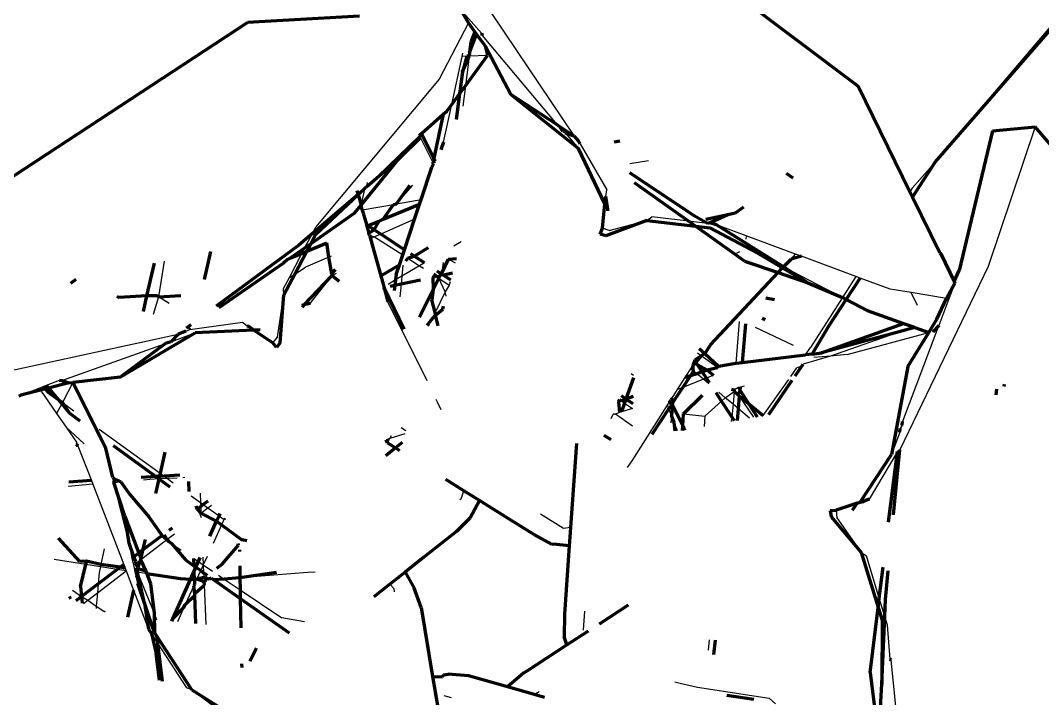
# Model space of a CAD drawing. Header units: millimetres. Extents: x 4307 to 31003, y 2809 to 20009.
# Drawn here: x 9845.02 to 9866.32, y 9350.73 to 9364.86 of the extents above; entities that cross this region are included whole.
import ezdxf

# ---------------------------------------------------------------- set-up
doc = ezdxf.new("R2010")
doc.units = ezdxf.units.MM
doc.layers.add('ProfileEdges', color=7, linetype='Continuous')

msp = doc.modelspace()

# ---------------------------------------------------------------- linework, layer by layer
for p, q in [((9854.251, 9365.884), (9856.559, 9362.45)), ((9864.084, 9361.908), (9867.232, 9365.609)), ((9854.195, 9365.083), (9854.63, 9364.598)), ((9854.356, 9364.816), (9853.747, 9363.64)), ((9854.644, 9364.547), (9856.195, 9362.691)), ((9854.009, 9363.113), (9854.224, 9364.114)), ((9854.224, 9364.114), (9854.243, 9364.18)), ((9854.325, 9364.117), (9854.224, 9364.114)), ((9854.371, 9364.119), (9854.293, 9363.5)), ((9854.757, 9364.131), (9854.371, 9364.119)), ((9853.747, 9363.64), (9851.177, 9360.561)), ((9854.293, 9363.5), (9854.239, 9363.074)), ((9853.836, 9362.329), (9854.009, 9363.113)), ((9866.168, 9362.645), (9865.188, 9359.734)), ((9852.239, 9361.404), (9853.334, 9362.467)), ((9853.616, 9361.907), (9853.355, 9362.424)), ((9856.325, 9362.548), (9856.378, 9362.51)), ((9856.378, 9362.51), (9856.647, 9362.194)), ((9856.684, 9362.291), (9857.239, 9361.331)), ((9857.718, 9361.879), (9858.107, 9361.946)), ((9863.6, 9361.369), (9864.084, 9361.908)), ((9852.119, 9361.01), (9852.205, 9361.372)), ((9852.239, 9361.404), (9852.252, 9361.486)), ((9852.86, 9361.04), (9853.195, 9361.428)), ((9857.219, 9361.193), (9857.239, 9361.331)), ((9863.6, 9361.369), (9863.552, 9361.293)), ((9852.86, 9361.04), (9853.37, 9361.128)), ((9852.145, 9360.917), (9852.792, 9361.029)), ((9853.234, 9360.72), (9852.531, 9360.409)), ((9857.287, 9360.485), (9858.073, 9360.693)), ((9858.073, 9360.693), (9858.179, 9360.77)), ((9858.943, 9360.677), (9858.179, 9360.77)), ((9859.341, 9360.628), (9858.943, 9360.677)), ((9851.105, 9360.424), (9851.177, 9360.561)), ((9857.287, 9360.485), (9857.153, 9360.536)), ((9860.141, 9360.376), (9859.522, 9360.606)), ((9850.943, 9360.117), (9851.105, 9360.424)), ((9852.293, 9360.386), (9852.402, 9360.352)), ((9852.402, 9360.352), (9852.313, 9360.313)), ((9852.531, 9360.409), (9852.402, 9360.352)), ((9852.402, 9360.352), (9852.987, 9359.975)), ((9854.206, 9360.247), (9854.055, 9360.16)), ((9860.141, 9360.376), (9860.135, 9360.306)), ((9861.171, 9359.994), (9860.141, 9360.376)), ((9850.885, 9360.008), (9850.943, 9360.117)), ((9860.006, 9360.043), (9859.948, 9360.012)), ((9848.019, 9359.848), (9847.901, 9359.104)), ((9850.63, 9359.504), (9850.885, 9360.008)), ((9851.451, 9359.932), (9850.964, 9359.717)), ((9851.493, 9359.951), (9851.451, 9359.932)), ((9853.092, 9359.907), (9853.339, 9359.747)), ((9853.827, 9359.819), (9853.801, 9359.612)), ((9854.084, 9359.806), (9853.936, 9359.886)), ((9859.906, 9359.99), (9859.948, 9360.012)), ((9860.373, 9360.019), (9860.924, 9359.729)), ((9861.079, 9359.884), (9861.171, 9359.994)), ((9861.295, 9359.948), (9861.171, 9359.994)), ((9862.428, 9359.527), (9861.295, 9359.948)), ((9850.74, 9359.574), (9850.964, 9359.717)), ((9851.594, 9359.641), (9851.508, 9359.584)), ((9852.991, 9359.765), (9852.968, 9359.53)), ((9853.339, 9359.747), (9852.968, 9359.53)), ((9853.444, 9359.808), (9853.339, 9359.747)), ((9853.339, 9359.747), (9853.417, 9359.697)), ((9860.924, 9359.729), (9862.148, 9359.086)), ((9865.188, 9359.734), (9863.345, 9355.912)), ((9850.5, 9359.278), (9850.63, 9359.504)), ((9850.63, 9359.504), (9850.74, 9359.574)), ((9851.061, 9358.96), (9851.515, 9359.544)), ((9851.515, 9359.544), (9851.609, 9359.595)), ((9852.838, 9359.454), (9852.682, 9359.362)), ((9852.968, 9359.53), (9852.838, 9359.454)), ((9852.968, 9359.53), (9852.952, 9359.363)), ((9853.69, 9359.52), (9853.74, 9359.488)), ((9853.875, 9359.209), (9853.74, 9359.488)), ((9853.74, 9359.488), (9853.958, 9359.347)), ((9853.978, 9359.418), (9853.958, 9359.347)), ((9862.428, 9359.527), (9862.148, 9359.086)), ((9862.517, 9359.494), (9862.428, 9359.527)), ((9863.145, 9359.261), (9862.517, 9359.494)), ((9864.49, 9359.39), (9864.363, 9359.062)), ((9850.513, 9359.141), (9850.5, 9359.278)), ((9852.952, 9359.363), (9852.927, 9359.105)), ((9853.875, 9359.209), (9853.66, 9358.773)), ((9853.958, 9359.347), (9853.875, 9359.209)), ((9853.895, 9359.117), (9853.875, 9359.209)), ((9863.579, 9359.19), (9863.145, 9359.261)), ((9863.714, 9358.918), (9863.579, 9359.19)), ((9864.314, 9359.07), (9863.579, 9359.19)), ((9847.901, 9359.104), (9847.787, 9358.734)), ((9848.122, 9358.963), (9847.901, 9359.104)), ((9850.375, 9358.259), (9850.513, 9359.141)), ((9853.495, 9357.349), (9852.68, 9358.996)), ((9862.148, 9359.086), (9861.487, 9358.049)), ((9864.363, 9359.062), (9864.157, 9358.503)), ((9864.363, 9359.062), (9864.314, 9359.07)), ((9848.551, 9358.419), (9849.646, 9358.573)), ((9849.646, 9358.573), (9849.745, 9358.496)), ((9853.581, 9358.613), (9853.519, 9358.487)), ((9859.998, 9358.587), (9859.929, 9357.719)), ((9844.592, 9357.518), (9848.311, 9358.326)), ((9848.153, 9358.167), (9848.664, 9358.35)), ((9848.466, 9358.386), (9848.551, 9358.419)), ((9861.132, 9358.089), (9860.335, 9358.465)), ((9863.405, 9358.396), (9861.898, 9357.868)), ((9862.251, 9357.899), (9863.949, 9358.361)), ((9864.118, 9358.397), (9863.402, 9356.505)), ((9863.629, 9358.474), (9863.405, 9358.396)), ((9864.03, 9358.376), (9864.118, 9358.397)), ((9864.157, 9358.503), (9864.118, 9358.397)), ((9845.883, 9357.355), (9848.043, 9358.128)), ((9850.278, 9358.146), (9850.375, 9358.259)), ((9859.207, 9357.874), (9859.13, 9357.931)), ((9859.283, 9357.919), (9859.522, 9357.64)), ((9861.381, 9357.892), (9861.487, 9358.049)), ((9862.251, 9357.899), (9861.898, 9357.868)), ((9859.522, 9357.64), (9859.207, 9357.874)), ((9861.898, 9357.868), (9861.33, 9357.702)), ((9861.898, 9357.868), (9861.556, 9357.837)), ((9857.796, 9357.464), (9857.749, 9357.499)), ((9858.871, 9357.418), (9858.989, 9357.603)), ((9858.989, 9357.603), (9859.03, 9357.666)), ((9859.046, 9357.556), (9858.989, 9357.603)), ((9859.112, 9357.5), (9859.046, 9357.556)), ((9859.251, 9357.383), (9859.112, 9357.5)), ((9859.522, 9357.64), (9859.549, 9357.62)), ((9861.076, 9357.445), (9861.196, 9357.622)), ((9861.301, 9357.658), (9861.196, 9357.622)), ((9845.498, 9357.232), (9845.563, 9357.258)), ((9845.563, 9357.258), (9845.835, 9357.363)), ((9846.115, 9357.318), (9845.896, 9356.898)), ((9858.712, 9357.168), (9858.871, 9357.418)), ((9859.251, 9357.383), (9858.821, 9357.212)), ((9859.315, 9357.408), (9859.251, 9357.383)), ((9859.363, 9357.288), (9859.251, 9357.383)), ((9859.464, 9357.467), (9859.315, 9357.408)), ((9860.5, 9356.627), (9861.032, 9357.381)), ((9845.032, 9357.051), (9845.409, 9357.197)), ((9845.409, 9357.197), (9845.498, 9357.232)), ((9845.409, 9357.197), (9845.437, 9357.156)), ((9845.437, 9357.156), (9845.776, 9356.67)), ((9858.598, 9356.99), (9858.712, 9357.168)), ((9858.821, 9357.212), (9858.712, 9357.168)), ((9859.709, 9356.997), (9859.571, 9357.113)), ((9859.709, 9356.997), (9859.896, 9357.126)), ((9859.896, 9357.126), (9859.869, 9356.862)), ((9859.98, 9357.209), (9859.9, 9357.167)), ((9860.024, 9357.22), (9859.98, 9357.209)), ((9860.101, 9357.238), (9860.024, 9357.22)), ((9845.882, 9356.871), (9845.776, 9356.67)), ((9845.896, 9356.898), (9845.882, 9356.871)), ((9845.896, 9356.898), (9846.137, 9356.724)), ((9853.715, 9356.904), (9853.686, 9356.961)), ((9853.788, 9356.747), (9853.715, 9356.904)), ((9857.545, 9356.933), (9857.609, 9356.889)), ((9857.609, 9356.889), (9857.772, 9356.778)), ((9857.765, 9355.685), (9858.505, 9356.844)), ((9858.505, 9356.844), (9858.542, 9356.902)), ((9858.533, 9356.771), (9858.505, 9356.844)), ((9859.281, 9356.615), (9859.63, 9356.926)), ((9859.63, 9356.926), (9859.709, 9356.997)), ((9859.869, 9356.862), (9859.709, 9356.997)), ((9859.869, 9356.862), (9859.842, 9356.602)), ((9859.984, 9356.765), (9859.869, 9356.862)), ((9860.302, 9356.591), (9860.007, 9357.034)), ((9845.776, 9356.67), (9845.973, 9356.388)), ((9857.332, 9356.569), (9857.372, 9356.657)), ((9857.419, 9356.654), (9857.372, 9356.657)), ((9857.502, 9356.691), (9857.419, 9356.654)), ((9857.778, 9356.41), (9857.419, 9356.654)), ((9857.544, 9356.705), (9857.502, 9356.691)), ((9857.772, 9356.778), (9857.544, 9356.705)), ((9858.589, 9356.626), (9858.533, 9356.771)), ((9858.589, 9356.626), (9858.577, 9356.478)), ((9858.839, 9356.667), (9859.281, 9356.615)), ((9860.211, 9356.574), (9859.984, 9356.765)), ((9858.712, 9356.306), (9858.644, 9356.481)), ((9859.281, 9356.615), (9859.268, 9356.4)), ((9859.842, 9356.602), (9859.833, 9356.504)), ((9863.394, 9356.424), (9863.352, 9356.356)), ((9846.351, 9356.041), (9845.973, 9356.388)), ((9845.973, 9356.388), (9846.192, 9356.073)), ((9846.661, 9356.345), (9847.933, 9355.424)), ((9853.032, 9356.25), (9852.718, 9356.148)), ((9852.718, 9356.148), (9852.751, 9356.211)), ((9852.958, 9356.377), (9853.053, 9356.318)), ((9863.343, 9356.285), (9863.17, 9355.816)), ((9846.192, 9356.073), (9846.184, 9356.031)), ((9846.221, 9355.997), (9846.501, 9355.271)), ((9852.718, 9356.148), (9852.641, 9356.123)), ((9852.673, 9356.061), (9852.718, 9356.148)), ((9863.293, 9355.879), (9862.709, 9354.884)), ((9863.345, 9355.912), (9863.293, 9355.879)), ((9857.671, 9355.547), (9857.765, 9355.685)), ((9847.933, 9355.424), (9848.015, 9355.365)), ((9848.015, 9355.365), (9848.084, 9355.315)), ((9846.53, 9355.195), (9846.017, 9355.151)), ((9846.501, 9355.271), (9846.53, 9355.195)), ((9846.53, 9355.195), (9847.174, 9353.523)), ((9846.97, 9355.232), (9847.041, 9355.238)), ((9847.289, 9353.969), (9846.97, 9355.232)), ((9847.077, 9355.259), (9847.041, 9355.238)), ((9847.718, 9355.295), (9847.588, 9355.284)), ((9847.906, 9355.309), (9847.718, 9355.295)), ((9848.084, 9355.315), (9847.906, 9355.309)), ((9848.291, 9355.326), (9848.084, 9355.315)), ((9848.084, 9355.315), (9848.205, 9355.227)), ((9848.444, 9355.334), (9848.404, 9355.332)), ((9848.578, 9354.957), (9848.774, 9354.815)), ((9848.766, 9355.007), (9848.774, 9354.815)), ((9854.206, 9354.895), (9854.261, 9355.06)), ((9848.774, 9354.815), (9848.831, 9354.774)), ((9848.774, 9354.815), (9848.778, 9354.734)), ((9848.778, 9354.734), (9848.784, 9354.592)), ((9848.784, 9354.592), (9848.929, 9354.703)), ((9848.831, 9354.774), (9848.929, 9354.703)), ((9848.929, 9354.703), (9849.006, 9354.763)), ((9848.929, 9354.703), (9849.16, 9354.536)), ((9854.206, 9354.895), (9854.174, 9354.869)), ((9848.757, 9354.571), (9848.784, 9354.592)), ((9848.757, 9354.571), (9848.788, 9354.504)), ((9849.16, 9354.536), (9849.245, 9354.474)), ((9855.861, 9354.58), (9856.34, 9354.284)), ((9862.017, 9354.654), (9862.032, 9354.497)), ((9862.032, 9354.497), (9862.54, 9353.771)), ((9849.213, 9354.35), (9849.037, 9353.964)), ((9849.276, 9354.488), (9849.213, 9354.35)), ((9849.302, 9354.462), (9849.245, 9354.474)), ((9856.34, 9354.284), (9856.483, 9354.3)), ((9848.069, 9354.042), (9848.23, 9354.166)), ((9847.289, 9353.969), (9847.344, 9353.651)), ((9847.523, 9353.623), (9848.069, 9354.042)), ((9848.172, 9353.96), (9848.373, 9353.824)), ((9846.767, 9353.847), (9846.699, 9353.524)), ((9847.344, 9353.651), (9847.377, 9353.51)), ((9848.634, 9353.648), (9848.73, 9353.583)), ((9848.823, 9353.678), (9848.83, 9353.516)), ((9848.913, 9353.693), (9848.83, 9353.516)), ((9862.54, 9353.771), (9862.647, 9353.703)), ((9862.915, 9352.822), (9862.647, 9353.703)), ((9846.382, 9353.525), (9845.728, 9353.627)), ((9846.689, 9353.477), (9846.382, 9353.525)), ((9846.689, 9353.477), (9846.665, 9353.36)), ((9846.699, 9353.524), (9846.689, 9353.477)), ((9847.04, 9353.422), (9846.689, 9353.477)), ((9847.174, 9353.523), (9847.203, 9353.449)), ((9847.203, 9353.449), (9847.224, 9353.393)), ((9847.377, 9353.51), (9847.42, 9353.543)), ((9847.377, 9353.51), (9847.399, 9353.42)), ((9847.42, 9353.543), (9847.523, 9353.623)), ((9848.73, 9353.583), (9848.83, 9353.516)), ((9848.83, 9353.516), (9848.778, 9353.395)), ((9848.83, 9353.516), (9849.025, 9353.384)), ((9848.83, 9353.516), (9848.837, 9353.353)), ((9846.627, 9352.934), (9847.224, 9353.393)), ((9846.665, 9353.36), (9846.644, 9353.123)), ((9847.224, 9353.393), (9847.04, 9353.422)), ((9847.224, 9353.393), (9847.38, 9352.99)), ((9847.399, 9353.42), (9847.411, 9353.369)), ((9847.463, 9353.354), (9847.411, 9353.369)), ((9847.439, 9353.25), (9847.411, 9353.369)), ((9847.468, 9353.128), (9847.439, 9353.25)), ((9847.463, 9353.354), (9847.807, 9352.511)), ((9847.508, 9353.354), (9847.463, 9353.354)), ((9847.655, 9353.331), (9847.508, 9353.354)), ((9848.698, 9353.219), (9848.778, 9353.395)), ((9848.837, 9353.353), (9848.841, 9353.25)), ((9848.957, 9353.219), (9848.89, 9353.19)), ((9849.146, 9353.302), (9849.268, 9353.22)), ((9849.268, 9353.22), (9849.6, 9352.997)), ((9851.007, 9353.36), (9849.595, 9353.246)), ((9851.162, 9353.367), (9851.007, 9353.36)), ((9846.644, 9353.123), (9846.627, 9352.934)), ((9848.633, 9353.077), (9848.456, 9352.688)), ((9848.848, 9353.096), (9848.883, 9352.276)), ((9852.806, 9353.017), (9852.719, 9353.115)), ((9852.817, 9352.954), (9852.806, 9353.017)), ((9846.105, 9352.99), (9846.296, 9352.86)), ((9846.296, 9352.86), (9846.424, 9352.777)), ((9846.424, 9352.777), (9846.627, 9352.934)), ((9846.627, 9352.934), (9846.602, 9352.658)), ((9847.38, 9352.99), (9847.692, 9352.179)), ((9849.6, 9352.997), (9850.47, 9352.409)), ((9863.031, 9352.442), (9862.915, 9352.822)), ((9846.333, 9352.708), (9846.424, 9352.777)), ((9846.424, 9352.777), (9846.602, 9352.658)), ((9846.602, 9352.658), (9846.598, 9352.605)), ((9846.602, 9352.658), (9846.76, 9352.553)), ((9848.427, 9352.624), (9848.293, 9352.331)), ((9846.79, 9352.53), (9846.76, 9352.553)), ((9847.807, 9352.511), (9847.856, 9352.372)), ((9848.204, 9352.34), (9848.199, 9352.391)), ((9850.941, 9352.328), (9850.47, 9352.409)), ((9856.757, 9352.155), (9856.784, 9352.55)), ((9863.086, 9352.261), (9863.031, 9352.442)), ((9863.146, 9351.554), (9863.086, 9352.261)), ((9847.751, 9352.087), (9847.881, 9351.885)), ((9859.356, 9351.741), (9859.379, 9351.951)), ((9847.881, 9351.885), (9848.481, 9350.951)), ((9863.261, 9350.574), (9863.162, 9351.529)), ((9848.594, 9350.908), (9848.481, 9350.951)), ((9849.282, 9350.391), (9848.594, 9350.908)), ((9855.728, 9350.811), (9855.832, 9350.879)), ((9858.656, 9351.08), (9858.795, 9351.042)), ((9858.795, 9351.042), (9859.131, 9350.97)), ((9859.131, 9350.97), (9860.624, 9350.74)), ((9854.004, 9350.746), (9853.851, 9350.789)), ((9860.624, 9350.74), (9860.756, 9350.621))]:
    msp.add_line(p, q)
at = {"layer": 'ProfileEdges', "lineweight": 211}
for p, q in [((9856.491, 9368.007), (9862.475, 9363.49)), ((9864.084, 9361.908), (9867.372, 9365.697)), ((9852.085, 9364.951), (9849.752, 9364.818)), ((9854.356, 9364.816), (9854.195, 9365.083)), ((9843.523, 9360.73), (9849.752, 9364.818)), ((9854.491, 9364.626), (9854.356, 9364.816)), ((9854.381, 9364.191), (9854.525, 9364.579)), ((9854.491, 9364.626), (9854.409, 9364.412)), ((9854.525, 9364.579), (9854.491, 9364.626)), ((9854.702, 9364.333), (9854.525, 9364.579)), ((9854.63, 9364.598), (9854.644, 9364.547)), ((9854.409, 9364.412), (9854.381, 9364.191)), ((9854.702, 9364.333), (9854.757, 9364.131)), ((9855.241, 9363.322), (9854.702, 9364.333)), ((9854.233, 9363.794), (9854.371, 9364.119)), ((9854.325, 9364.117), (9854.233, 9363.794)), ((9854.293, 9363.5), (9854.757, 9364.131)), ((9854.371, 9364.119), (9854.325, 9364.117)), ((9854.381, 9364.191), (9854.371, 9364.119)), ((9854.233, 9363.794), (9854.171, 9363.335)), ((9854.171, 9363.335), (9854.293, 9363.5)), ((9863.552, 9361.293), (9862.475, 9363.49)), ((9854.009, 9363.113), (9854.171, 9363.335)), ((9854.171, 9363.335), (9854.1, 9362.799)), ((9856.195, 9362.691), (9855.241, 9363.322)), ((9855.241, 9363.322), (9856.647, 9362.194)), ((9853.904, 9362.971), (9854.009, 9363.113)), ((9853.38, 9362.508), (9853.831, 9362.907)), ((9853.831, 9362.907), (9853.633, 9361.989)), ((9853.831, 9362.907), (9853.904, 9362.971)), ((9856.261, 9362.647), (9856.195, 9362.691)), ((9856.559, 9362.45), (9856.261, 9362.647)), ((9856.325, 9362.548), (9856.261, 9362.647)), ((9865.276, 9362.564), (9866.168, 9362.645)), ((9866.862, 9361.839), (9866.168, 9362.645)), ((9852.908, 9361.978), (9853.355, 9362.424)), ((9853.334, 9362.467), (9853.38, 9362.508)), ((9853.355, 9362.424), (9853.334, 9362.467)), ((9853.576, 9362.11), (9853.38, 9362.508)), ((9856.559, 9362.45), (9856.378, 9362.51)), ((9856.559, 9362.45), (9856.653, 9362.345)), ((9865.276, 9362.564), (9864.579, 9359.65)), ((9853.836, 9362.329), (9853.778, 9362.166)), ((9857.196, 9361.037), (9856.647, 9362.194)), ((9856.684, 9362.291), (9856.653, 9362.345)), ((9857.511, 9362.345), (9857.39, 9362.329)), ((9852.119, 9361.01), (9852.908, 9361.978)), ((9852.239, 9361.404), (9852.908, 9361.978)), ((9853.633, 9361.989), (9853.576, 9362.11)), ((9853.66, 9361.933), (9853.633, 9361.989)), ((9853.37, 9361.128), (9853.593, 9361.802)), ((9853.631, 9361.876), (9853.593, 9361.802)), ((9853.66, 9361.933), (9853.616, 9361.907)), ((9853.631, 9361.876), (9853.616, 9361.907)), ((9863.609, 9361.176), (9864.084, 9361.908)), ((9859.063, 9360.792), (9857.716, 9361.684)), ((9860.975, 9361.682), (9861.115, 9361.579)), ((9852.033, 9361.318), (9852.057, 9361.233)), ((9852.057, 9361.233), (9852.205, 9361.372)), ((9852.205, 9361.372), (9852.239, 9361.404)), ((9852.86, 9361.04), (9853.137, 9361.432)), ((9858.943, 9360.677), (9857.82, 9361.48)), ((9852.057, 9361.233), (9851.105, 9360.424)), ((9851.17, 9360.398), (9852.057, 9361.233)), ((9852.057, 9361.233), (9852.119, 9361.01)), ((9853.339, 9361.036), (9853.37, 9361.128)), ((9857.196, 9361.037), (9857.219, 9361.193)), ((9857.262, 9360.927), (9857.219, 9361.193)), ((9863.609, 9361.176), (9863.552, 9361.293)), ((9864.176, 9360.021), (9863.609, 9361.176)), ((9851.985, 9360.845), (9852.119, 9361.01)), ((9852.145, 9360.917), (9852.119, 9361.01)), ((9852.145, 9360.917), (9852.231, 9360.607)), ((9852.581, 9360.718), (9853.339, 9361.036)), ((9852.581, 9360.718), (9852.792, 9361.029)), ((9852.792, 9361.029), (9852.86, 9361.04)), ((9853.234, 9360.72), (9853.339, 9361.036)), ((9857.153, 9360.536), (9857.196, 9361.037)), ((9857.262, 9360.927), (9857.196, 9361.037)), ((9857.264, 9360.894), (9857.262, 9360.927)), ((9860.087, 9360.97), (9859.916, 9360.847)), ((9851.985, 9360.845), (9851.07, 9360.205)), ((9852.264, 9360.586), (9852.495, 9360.682)), ((9852.393, 9360.501), (9852.495, 9360.682)), ((9852.495, 9360.682), (9852.581, 9360.718)), ((9853.023, 9360.085), (9853.234, 9360.72)), ((9858.073, 9360.693), (9857.218, 9360.373)), ((9858.073, 9360.693), (9859.09, 9360.572)), ((9859.09, 9360.572), (9858.943, 9360.677)), ((9859.341, 9360.628), (9859.063, 9360.792)), ((9859.758, 9360.813), (9859.304, 9360.717)), ((9859.758, 9360.813), (9859.396, 9360.641)), ((9859.916, 9360.847), (9859.758, 9360.813)), ((9852.264, 9360.586), (9852.231, 9360.607)), ((9852.231, 9360.607), (9852.24, 9360.576)), ((9852.24, 9360.576), (9852.264, 9360.586)), ((9852.24, 9360.576), (9852.28, 9360.431)), ((9852.393, 9360.501), (9852.264, 9360.586)), ((9852.28, 9360.431), (9852.393, 9360.501)), ((9852.531, 9360.409), (9852.393, 9360.501)), ((9857.103, 9360.409), (9857.153, 9360.536)), ((9859.09, 9360.572), (9859.386, 9360.537)), ((9859.906, 9359.99), (9859.09, 9360.572)), ((9859.396, 9360.641), (9859.341, 9360.628)), ((9859.386, 9360.537), (9860.373, 9360.019)), ((9859.522, 9360.606), (9859.396, 9360.641)), ((9860.924, 9359.729), (9859.522, 9360.606)), ((9851.105, 9360.424), (9850.824, 9360.182)), ((9851.07, 9360.205), (9851.17, 9360.398)), ((9852.293, 9360.386), (9852.28, 9360.431)), ((9852.293, 9360.386), (9852.313, 9360.313)), ((9852.313, 9360.313), (9852.528, 9359.54)), ((9853.023, 9360.085), (9852.531, 9360.409)), ((9857.218, 9360.373), (9857.103, 9360.409)), ((9848.983, 9360.05), (9848.849, 9359.462)), ((9850.824, 9360.182), (9849.098, 9358.907)), ((9850.943, 9360.117), (9850.641, 9359.906)), ((9850.74, 9359.574), (9850.989, 9360.052)), ((9850.885, 9360.008), (9850.989, 9360.052)), ((9851.07, 9360.205), (9850.943, 9360.117)), ((9850.989, 9360.052), (9851.403, 9360.225)), ((9850.989, 9360.052), (9851.07, 9360.205)), ((9851.451, 9359.932), (9851.403, 9360.225)), ((9852.987, 9359.975), (9853.023, 9360.085)), ((9853.224, 9359.953), (9853.521, 9360.129)), ((9850.586, 9359.883), (9850.501, 9359.801)), ((9850.586, 9359.883), (9850.641, 9359.906)), ((9850.641, 9359.906), (9850.885, 9360.008)), ((9851.508, 9359.584), (9851.451, 9359.932)), ((9852.919, 9359.772), (9852.987, 9359.975)), ((9853.051, 9359.85), (9853.092, 9359.907)), ((9853.092, 9359.907), (9853.224, 9359.953)), ((9853.224, 9359.953), (9853.156, 9359.998)), ((9853.444, 9359.808), (9853.224, 9359.953)), ((9853.936, 9359.886), (9853.801, 9359.612)), ((9853.936, 9359.886), (9854.111, 9359.904)), ((9860.111, 9359.843), (9859.906, 9359.99)), ((9860.111, 9359.843), (9860.809, 9359.606)), ((9860.373, 9360.019), (9860.903, 9359.706)), ((9860.924, 9359.729), (9861.079, 9359.884)), ((9861.295, 9359.948), (9861.079, 9359.884)), ((9864.176, 9360.021), (9864.201, 9359.997)), ((9864.201, 9359.997), (9864.475, 9359.422)), ((9847.659, 9359.123), (9847.814, 9359.806)), ((9850.501, 9359.801), (9849.159, 9358.87)), ((9851.508, 9359.584), (9851.584, 9359.671)), ((9852.528, 9359.54), (9852.919, 9359.772)), ((9852.852, 9359.569), (9852.919, 9359.772)), ((9853.796, 9359.575), (9853.705, 9359.636)), ((9853.801, 9359.612), (9853.796, 9359.575)), ((9859.401, 9358.1), (9860.809, 9359.606)), ((9860.809, 9359.606), (9860.903, 9359.706)), ((9860.809, 9359.606), (9861.429, 9359.395)), ((9860.903, 9359.706), (9860.924, 9359.729)), ((9860.903, 9359.706), (9861.429, 9359.395)), ((9861.429, 9359.395), (9860.924, 9359.729)), ((9864.475, 9359.422), (9864.579, 9359.65)), ((9846.178, 9359.463), (9846.063, 9359.382)), ((9850.513, 9359.141), (9850.74, 9359.574)), ((9850.934, 9358.933), (9851.515, 9359.544)), ((9851.508, 9359.584), (9851.515, 9359.544)), ((9851.515, 9359.544), (9851.663, 9359.43)), ((9852.528, 9359.54), (9852.598, 9359.291)), ((9852.838, 9359.454), (9852.825, 9359.336)), ((9852.852, 9359.569), (9852.838, 9359.454)), ((9853.357, 9359.449), (9852.952, 9359.363)), ((9853.646, 9359.549), (9853.616, 9359.505)), ((9853.616, 9359.505), (9853.623, 9359.253)), ((9853.74, 9359.488), (9853.623, 9359.253)), ((9853.668, 9359.581), (9853.646, 9359.549)), ((9853.646, 9359.549), (9853.69, 9359.52)), ((9853.763, 9359.536), (9853.69, 9359.52)), ((9853.74, 9359.488), (9853.763, 9359.536)), ((9853.763, 9359.536), (9853.796, 9359.575)), ((9853.834, 9359.551), (9853.796, 9359.575)), ((9854.025, 9359.592), (9853.834, 9359.551)), ((9853.987, 9359.451), (9853.834, 9359.551)), ((9861.429, 9359.395), (9862.148, 9359.086)), ((9862.226, 9359.046), (9862.517, 9359.494)), ((9864.314, 9359.07), (9864.49, 9359.39)), ((9864.475, 9359.422), (9864.49, 9359.39)), ((9853.014, 9358.427), (9852.598, 9359.291)), ((9852.598, 9359.291), (9852.68, 9358.996)), ((9852.825, 9359.336), (9852.727, 9359.315)), ((9852.825, 9359.336), (9852.812, 9359.226)), ((9852.952, 9359.363), (9852.825, 9359.336)), ((9853.623, 9359.253), (9853.339, 9358.675)), ((9853.623, 9359.253), (9853.595, 9359.043)), ((9847.029, 9359.117), (9847.069, 9359.089)), ((9847.659, 9359.123), (9847.069, 9359.089)), ((9847.583, 9358.793), (9847.659, 9359.123)), ((9847.868, 9359.126), (9847.659, 9359.123)), ((9847.901, 9359.104), (9847.868, 9359.126)), ((9847.901, 9359.104), (9848.366, 9359.131)), ((9850.435, 9358.143), (9850.513, 9359.141)), ((9853.66, 9358.773), (9853.595, 9359.043)), ((9860.731, 9359.043), (9860.551, 9359.074)), ((9861.874, 9358.505), (9862.226, 9359.046)), ((9862.148, 9359.086), (9862.226, 9359.046)), ((9862.226, 9359.046), (9862.665, 9358.815)), ((9864.117, 9358.635), (9864.314, 9359.07)), ((9850.934, 9358.933), (9850.882, 9358.922)), ((9850.896, 9358.89), (9850.934, 9358.933)), ((9851.061, 9358.96), (9850.934, 9358.933)), ((9853.673, 9358.719), (9853.66, 9358.773)), ((9853.673, 9358.719), (9853.821, 9358.848)), ((9853.821, 9358.848), (9853.838, 9358.91)), ((9862.665, 9358.815), (9863.422, 9358.547)), ((9853.494, 9358.512), (9853.581, 9358.613)), ((9853.581, 9358.613), (9853.673, 9358.719)), ((9853.725, 9358.5), (9853.673, 9358.719)), ((9860.069, 9357.736), (9860.138, 9358.536)), ((9860.48, 9358.66), (9860.536, 9358.632)), ((9861.714, 9357.932), (9863.422, 9358.547)), ((9863.422, 9358.547), (9863.629, 9358.474)), ((9863.949, 9358.361), (9864.117, 9358.635)), ((9847.098, 9357.43), (9848.664, 9358.35)), ((9848.311, 9358.326), (9848.153, 9358.167)), ((9848.466, 9358.386), (9848.311, 9358.326)), ((9848.574, 9358.52), (9848.476, 9358.448)), ((9848.558, 9358.45), (9848.526, 9358.428)), ((9849.888, 9358.409), (9848.664, 9358.35)), ((9849.745, 9358.496), (9849.771, 9358.488)), ((9849.888, 9358.409), (9849.771, 9358.488)), ((9850.017, 9358.416), (9849.888, 9358.409)), ((9849.888, 9358.409), (9850.278, 9358.146)), ((9861.517, 9357.908), (9861.874, 9358.505)), ((9863.405, 9358.396), (9861.714, 9357.932)), ((9863.656, 9358.465), (9863.405, 9358.396)), ((9863.511, 9357.648), (9863.949, 9358.361)), ((9863.629, 9358.474), (9863.656, 9358.465)), ((9863.656, 9358.465), (9863.949, 9358.361)), ((9864.157, 9358.503), (9864.03, 9358.376)), ((9848.043, 9358.128), (9847.098, 9357.43)), ((9848.153, 9358.167), (9848.043, 9358.128)), ((9850.358, 9358.043), (9850.278, 9358.146)), ((9850.435, 9358.143), (9850.358, 9358.043)), ((9859.166, 9358.026), (9859.283, 9357.919)), ((9859.283, 9357.919), (9859.207, 9357.874)), ((9859.401, 9358.1), (9859.283, 9357.919)), ((9859.283, 9357.919), (9859.57, 9357.656)), ((9861.517, 9357.908), (9861.381, 9357.892)), ((9861.517, 9357.908), (9861.714, 9357.932)), ((9859.072, 9357.779), (9859.03, 9357.666)), ((9859.095, 9357.743), (9859.03, 9357.666)), ((9859.207, 9357.874), (9859.072, 9357.779)), ((9859.095, 9357.743), (9859.072, 9357.779)), ((9859.207, 9357.874), (9859.095, 9357.743)), ((9859.132, 9357.687), (9859.095, 9357.743)), ((9859.228, 9357.54), (9859.132, 9357.687)), ((9859.132, 9357.687), (9859.329, 9357.574)), ((9859.57, 9357.656), (9859.929, 9357.719)), ((9859.929, 9357.719), (9860.069, 9357.736)), ((9860.069, 9357.736), (9861.381, 9357.892)), ((9861.301, 9357.658), (9861.33, 9357.702)), ((9858.98, 9357.455), (9859.046, 9357.556)), ((9859.112, 9357.5), (9858.98, 9357.455)), ((9859.046, 9357.556), (9859.03, 9357.666)), ((9859.228, 9357.54), (9859.112, 9357.5)), ((9859.329, 9357.574), (9859.228, 9357.54)), ((9859.315, 9357.408), (9859.228, 9357.54)), ((9859.549, 9357.62), (9859.329, 9357.574)), ((9859.329, 9357.574), (9859.464, 9357.467)), ((9859.57, 9357.656), (9859.549, 9357.62)), ((9861.165, 9357.458), (9861.301, 9357.658)), ((9863.511, 9357.648), (9863.17, 9355.816)), ((9845.563, 9357.258), (9845.61, 9357.201)), ((9846.029, 9357.31), (9845.61, 9357.201)), ((9845.835, 9357.363), (9845.883, 9357.355)), ((9845.883, 9357.355), (9846.029, 9357.31)), ((9846.029, 9357.31), (9846.115, 9357.318)), ((9847.098, 9357.43), (9846.115, 9357.318)), ((9846.801, 9355.948), (9846.115, 9357.318)), ((9857.795, 9357.413), (9857.637, 9356.967)), ((9858.821, 9357.212), (9858.98, 9357.455)), ((9858.98, 9357.455), (9858.871, 9357.418)), ((9859.377, 9357.313), (9859.315, 9357.408)), ((9860.616, 9356.648), (9861.104, 9357.368)), ((9865.521, 9357.281), (9865.514, 9357.23)), ((9844.99, 9357.03), (9845.032, 9357.051)), ((9845.437, 9357.156), (9845.032, 9357.051)), ((9845.538, 9357.183), (9845.437, 9357.156)), ((9845.498, 9357.232), (9845.538, 9357.183)), ((9845.61, 9357.201), (9845.538, 9357.183)), ((9845.538, 9357.183), (9845.585, 9357.124)), ((9845.585, 9357.124), (9845.805, 9356.964)), ((9845.61, 9357.201), (9845.805, 9356.964)), ((9858.617, 9356.9), (9858.821, 9357.212)), ((9858.839, 9356.667), (9859.23, 9357.051)), ((9859.63, 9356.926), (9859.516, 9357.101)), ((9859.836, 9357.176), (9859.9, 9357.167)), ((9859.896, 9357.126), (9859.9, 9357.167)), ((9859.972, 9357.063), (9859.896, 9357.126)), ((9859.972, 9357.063), (9860.018, 9357.152)), ((9860.007, 9357.034), (9859.972, 9357.063)), ((9859.98, 9357.209), (9860.018, 9357.152)), ((9860.018, 9357.152), (9860.024, 9357.22)), ((9860.018, 9357.152), (9860.195, 9356.879)), ((9865.354, 9357.059), (9865.369, 9357.186)), ((9845.805, 9356.964), (9845.896, 9356.898)), ((9845.805, 9356.964), (9845.882, 9356.871)), ((9845.882, 9356.871), (9846.039, 9356.681)), ((9845.896, 9356.898), (9846.039, 9356.681)), ((9857.507, 9356.959), (9857.486, 9356.912)), ((9857.486, 9356.912), (9857.502, 9356.691)), ((9857.507, 9356.959), (9857.545, 9356.933)), ((9857.637, 9356.967), (9857.544, 9357.04)), ((9857.609, 9356.889), (9857.544, 9356.705)), ((9857.637, 9356.967), (9857.545, 9356.933)), ((9857.637, 9356.967), (9857.609, 9356.889)), ((9857.788, 9357.022), (9857.637, 9356.967)), ((9857.786, 9356.875), (9857.637, 9356.967)), ((9858.533, 9356.771), (9858.608, 9356.853)), ((9858.542, 9356.902), (9858.572, 9356.948)), ((9858.608, 9356.853), (9858.542, 9356.902)), ((9858.598, 9356.99), (9858.572, 9356.948)), ((9858.572, 9356.948), (9858.617, 9356.9)), ((9858.608, 9356.853), (9858.589, 9356.626)), ((9858.608, 9356.853), (9858.617, 9356.9)), ((9858.608, 9356.853), (9858.824, 9356.414)), ((9859.842, 9356.602), (9859.63, 9356.926)), ((9859.984, 9356.765), (9860.007, 9357.034)), ((9860.007, 9357.034), (9860.195, 9356.879)), ((9860.195, 9356.879), (9860.374, 9356.604)), ((9860.195, 9356.879), (9860.5, 9356.627)), ((9846.039, 9356.681), (9846.26, 9356.519)), ((9858.187, 9356.24), (9858.533, 9356.771)), ((9858.644, 9356.481), (9858.589, 9356.626)), ((9858.824, 9356.414), (9858.839, 9356.667)), ((9859.963, 9356.528), (9859.984, 9356.765)), ((9858.662, 9356.299), (9858.644, 9356.481)), ((9858.818, 9356.319), (9858.824, 9356.414)), ((9858.824, 9356.414), (9858.859, 9356.325)), ((9859.898, 9356.516), (9859.842, 9356.602)), ((9863.394, 9356.424), (9863.402, 9356.505)), ((9857.177, 9356.222), (9857.324, 9356.132)), ((9863.343, 9356.285), (9863.352, 9356.356)), ((9846.184, 9356.031), (9846.221, 9355.997)), ((9846.956, 9356.007), (9847.844, 9355.355)), ((9852.673, 9356.061), (9852.641, 9356.123)), ((9852.673, 9356.061), (9852.835, 9355.953)), ((9852.974, 9356.065), (9852.835, 9355.953)), ((9856.605, 9356.042), (9856.483, 9354.3)), ((9846.945, 9355.337), (9846.801, 9355.948)), ((9848.032, 9355.862), (9847.933, 9355.424)), ((9852.835, 9355.953), (9852.635, 9355.791)), ((9852.835, 9355.953), (9852.921, 9355.896)), ((9862.519, 9354.821), (9863.17, 9355.816)), ((9863.111, 9354.404), (9863.293, 9355.879)), ((9863.216, 9354.562), (9863.345, 9355.912)), ((9847.844, 9355.355), (9847.54, 9355.339)), ((9847.918, 9355.359), (9847.844, 9355.355)), ((9847.844, 9355.355), (9847.906, 9355.309)), ((9847.918, 9355.359), (9847.906, 9355.309)), ((9847.933, 9355.424), (9847.918, 9355.359)), ((9848.015, 9355.365), (9847.918, 9355.359)), ((9848.34, 9355.382), (9848.015, 9355.365)), ((9846.501, 9355.271), (9846.033, 9355.236)), ((9846.945, 9355.337), (9846.991, 9355.295)), ((9846.991, 9355.295), (9846.953, 9355.304)), ((9846.97, 9355.232), (9846.991, 9355.295)), ((9847.195, 9354.53), (9846.97, 9355.232)), ((9847.077, 9355.259), (9846.991, 9355.295)), ((9847.077, 9355.259), (9847.112, 9355.244)), ((9847.112, 9355.244), (9847.299, 9354.982)), ((9847.906, 9355.309), (9847.836, 9355)), ((9847.906, 9355.309), (9848.133, 9355.143)), ((9848.538, 9355.043), (9848.528, 9355.25)), ((9854.261, 9355.06), (9853.886, 9355.294)), ((9847.299, 9354.982), (9847.707, 9354.511)), ((9854.589, 9354.856), (9854.261, 9355.06)), ((9848.677, 9354.743), (9848.706, 9354.68)), ((9848.778, 9354.734), (9848.706, 9354.68)), ((9848.831, 9354.774), (9848.778, 9354.734)), ((9848.925, 9354.845), (9848.831, 9354.774)), ((9854.589, 9354.856), (9854.391, 9354.496)), ((9855.239, 9354.45), (9854.589, 9354.856)), ((9862.458, 9354.801), (9862.017, 9354.654)), ((9862.356, 9354.656), (9862.458, 9354.801)), ((9862.458, 9354.801), (9862.519, 9354.821)), ((9862.519, 9354.821), (9862.588, 9354.84)), ((9862.709, 9354.884), (9862.588, 9354.84)), ((9847.195, 9354.53), (9847.49, 9353.761)), ((9847.289, 9353.969), (9847.195, 9354.53)), ((9847.978, 9354.13), (9847.707, 9354.511)), ((9848.706, 9354.68), (9848.784, 9354.592)), ((9848.784, 9354.592), (9849.11, 9354.425)), ((9849.11, 9354.425), (9849.16, 9354.536)), ((9849.16, 9354.536), (9849.182, 9354.584)), ((9854.112, 9354.215), (9854.391, 9354.496)), ((9861.892, 9354.647), (9862.017, 9354.654)), ((9861.892, 9354.647), (9861.911, 9354.516)), ((9861.911, 9354.516), (9862.54, 9353.771)), ((9848.181, 9354.283), (9848.115, 9354.234)), ((9848.969, 9354.112), (9849.11, 9354.425)), ((9849.11, 9354.425), (9849.213, 9354.35)), ((9849.213, 9354.35), (9849.637, 9354.038)), ((9855.733, 9354.142), (9855.239, 9354.45)), ((9856.483, 9354.3), (9856.476, 9354.191)), ((9846.263, 9353.589), (9845.812, 9354.069)), ((9847.978, 9354.13), (9847.568, 9353.821)), ((9847.978, 9354.13), (9848.069, 9354.042)), ((9848.02, 9354.14), (9848.069, 9354.042)), ((9854.112, 9354.215), (9853.43, 9353.676)), ((9855.733, 9354.142), (9856.088, 9353.945)), ((9856.476, 9354.191), (9856.456, 9353.916)), ((9847.387, 9353.684), (9847.289, 9353.969)), ((9847.62, 9354.046), (9847.568, 9353.821)), ((9848.069, 9354.042), (9848.111, 9354.001)), ((9848.111, 9354.001), (9848.172, 9353.96)), ((9848.172, 9353.96), (9848.459, 9353.62)), ((9849.228, 9353.532), (9849.566, 9353.924)), ((9849.566, 9353.924), (9849.559, 9353.964)), ((9849.737, 9354.018), (9849.637, 9354.038)), ((9856.197, 9353.937), (9856.088, 9353.945)), ((9856.456, 9353.916), (9856.197, 9353.937)), ((9856.456, 9353.916), (9856.357, 9352.488)), ((9847.387, 9353.684), (9847.344, 9353.651)), ((9847.49, 9353.761), (9847.387, 9353.684)), ((9847.424, 9353.589), (9847.387, 9353.684)), ((9847.568, 9353.821), (9847.49, 9353.761)), ((9847.49, 9353.761), (9847.531, 9353.654)), ((9847.531, 9353.654), (9847.523, 9353.623)), ((9847.568, 9353.821), (9847.531, 9353.654)), ((9848.639, 9353.492), (9848.634, 9353.648)), ((9848.73, 9353.583), (9848.769, 9353.669)), ((9849.583, 9353.829), (9849.584, 9353.792)), ((9853.43, 9353.676), (9853.036, 9353.365)), ((9862.54, 9353.771), (9862.891, 9352.628)), ((9846.397, 9353.593), (9846.263, 9353.589)), ((9846.276, 9353.063), (9846.382, 9353.525)), ((9846.382, 9353.525), (9846.397, 9353.593)), ((9846.699, 9353.524), (9846.397, 9353.593)), ((9847.097, 9353.465), (9846.699, 9353.524)), ((9847.097, 9353.465), (9847.04, 9353.422)), ((9847.174, 9353.523), (9847.097, 9353.465)), ((9847.203, 9353.449), (9847.097, 9353.465)), ((9847.42, 9353.543), (9847.424, 9353.589)), ((9847.466, 9353.47), (9847.42, 9353.543)), ((9847.449, 9353.412), (9847.466, 9353.47)), ((9847.48, 9353.431), (9847.449, 9353.412)), ((9847.523, 9353.623), (9847.466, 9353.47)), ((9847.466, 9353.47), (9847.48, 9353.431)), ((9847.635, 9353.383), (9847.48, 9353.431)), ((9847.523, 9353.623), (9847.635, 9353.383)), ((9848.459, 9353.62), (9848.639, 9353.492)), ((9848.639, 9353.492), (9848.678, 9353.465)), ((9848.643, 9353.387), (9848.678, 9353.465)), ((9848.678, 9353.465), (9848.73, 9353.583)), ((9848.678, 9353.465), (9848.778, 9353.395)), ((9849.114, 9353.449), (9849.228, 9353.532)), ((9849.59, 9353.497), (9849.595, 9353.246)), ((9862.915, 9352.822), (9862.995, 9353.466)), ((9847.04, 9353.422), (9846.644, 9353.123)), ((9847.449, 9353.412), (9847.399, 9353.42)), ((9847.463, 9353.354), (9847.439, 9353.25)), ((9847.449, 9353.412), (9847.463, 9353.354)), ((9847.607, 9352.72), (9847.463, 9353.354)), ((9847.635, 9353.383), (9847.655, 9353.331)), ((9847.655, 9353.331), (9847.734, 9353.125)), ((9848.354, 9353.224), (9847.655, 9353.331)), ((9848.564, 9353.21), (9848.354, 9353.224)), ((9848.564, 9353.21), (9848.643, 9353.387)), ((9848.649, 9353.205), (9848.643, 9353.387)), ((9848.698, 9353.219), (9848.649, 9353.205)), ((9848.841, 9353.25), (9848.698, 9353.219)), ((9848.845, 9353.17), (9848.698, 9353.219)), ((9848.778, 9353.395), (9848.837, 9353.353)), ((9848.837, 9353.353), (9848.911, 9353.301)), ((9848.957, 9353.219), (9848.841, 9353.25)), ((9849, 9353.238), (9848.957, 9353.219)), ((9849, 9353.238), (9849.05, 9353.202)), ((9849.268, 9353.22), (9849.05, 9353.202)), ((9849.595, 9353.246), (9849.268, 9353.22)), ((9850.357, 9353.357), (9849.595, 9353.246)), ((9849.595, 9353.246), (9849.6, 9352.997)), ((9853.036, 9353.365), (9852.719, 9353.115)), ((9853.036, 9353.365), (9853.225, 9353.03)), ((9863.046, 9352.792), (9863.103, 9353.392)), ((9846.276, 9353.063), (9846.296, 9352.86)), ((9846.644, 9353.123), (9846.296, 9352.86)), ((9847.607, 9352.72), (9847.468, 9353.128)), ((9847.734, 9353.125), (9847.807, 9352.511)), ((9848.199, 9352.391), (9848.564, 9353.21)), ((9848.649, 9353.205), (9848.564, 9353.21)), ((9848.633, 9353.077), (9848.647, 9353.108)), ((9848.658, 9352.922), (9848.633, 9353.077)), ((9848.649, 9353.205), (9848.647, 9353.108)), ((9848.658, 9352.922), (9848.848, 9353.096)), ((9848.89, 9353.19), (9848.845, 9353.17)), ((9848.845, 9353.17), (9848.848, 9353.096)), ((9849.05, 9353.202), (9849.603, 9352.812)), ((9852.719, 9353.115), (9852.387, 9352.852)), ((9853.37, 9352.624), (9853.225, 9353.03)), ((9846.075, 9352.809), (9846.043, 9352.86)), ((9846.296, 9352.86), (9846.176, 9352.769)), ((9846.296, 9352.86), (9846.309, 9352.717)), ((9847.38, 9352.99), (9847.253, 9352.429)), ((9848.456, 9352.688), (9848.659, 9352.885)), ((9848.659, 9352.885), (9848.658, 9352.922)), ((9848.679, 9352.295), (9848.659, 9352.885)), ((9849.6, 9352.997), (9849.603, 9352.812)), ((9849.603, 9352.812), (9849.616, 9352.206)), ((9849.603, 9352.812), (9850.618, 9352.096)), ((9862.891, 9352.628), (9862.915, 9352.822)), ((9863.031, 9352.442), (9863.046, 9352.792)), ((9847.721, 9352.385), (9847.607, 9352.72)), ((9847.607, 9352.72), (9847.692, 9352.179)), ((9848.199, 9352.391), (9848.427, 9352.624)), ((9848.427, 9352.624), (9848.456, 9352.688)), ((9853.37, 9352.624), (9853.609, 9351.19)), ((9857.084, 9352.288), (9857.689, 9352.682)), ((9862.724, 9351.274), (9862.891, 9352.628)), ((9862.891, 9352.628), (9862.974, 9352.36)), ((9847.816, 9352.104), (9847.721, 9352.385)), ((9847.807, 9352.511), (9847.816, 9352.104)), ((9848.176, 9352.342), (9848.199, 9352.391)), ((9856.357, 9352.488), (9856.353, 9352.013)), ((9862.97, 9351.03), (9863.031, 9352.442)), ((9862.974, 9352.36), (9862.97, 9351.03)), ((9847.692, 9352.179), (9847.751, 9352.087)), ((9847.751, 9352.087), (9847.847, 9351.666)), ((9847.864, 9352.031), (9847.816, 9352.104)), ((9848.594, 9350.908), (9847.864, 9352.031)), ((9847.864, 9352.031), (9847.881, 9351.885)), ((9856.41, 9351.849), (9856.353, 9352.013)), ((9856.41, 9351.849), (9856.858, 9352.141)), ((9859.471, 9351.645), (9859.503, 9351.952)), ((9847.881, 9351.885), (9847.975, 9351.093)), ((9849.938, 9351.781), (9849.804, 9351.51)), ((9855.58, 9351.308), (9856.41, 9351.849)), ((9847.92, 9351.109), (9847.847, 9351.666)), ((9863.162, 9351.529), (9863.146, 9351.554)), ((9849.631, 9351.456), (9849.632, 9351.379)), ((9855.511, 9351.263), (9855.58, 9351.308)), ((9853.609, 9351.19), (9853.819, 9351.184)), ((9853.609, 9351.19), (9853.717, 9350.546)), ((9853.819, 9351.184), (9853.838, 9351.225)), ((9853.838, 9351.225), (9853.932, 9351.239)), ((9854.359, 9351.204), (9853.932, 9351.239)), ((9855.173, 9350.971), (9854.359, 9351.204)), ((9855.511, 9351.263), (9855.173, 9350.971)), ((9862.724, 9351.274), (9862.902, 9349.873)), ((9848.594, 9350.908), (9849.399, 9350.402)), ((9855.728, 9350.811), (9855.173, 9350.971)), ((9862.902, 9349.873), (9862.97, 9351.03)), ((9855.939, 9350.751), (9855.728, 9350.811)), ((9859.741, 9350.798), (9860.303, 9350.719))]:
    msp.add_line(p, q, dxfattribs=at)

doc.saveas('drawing.dxf')
